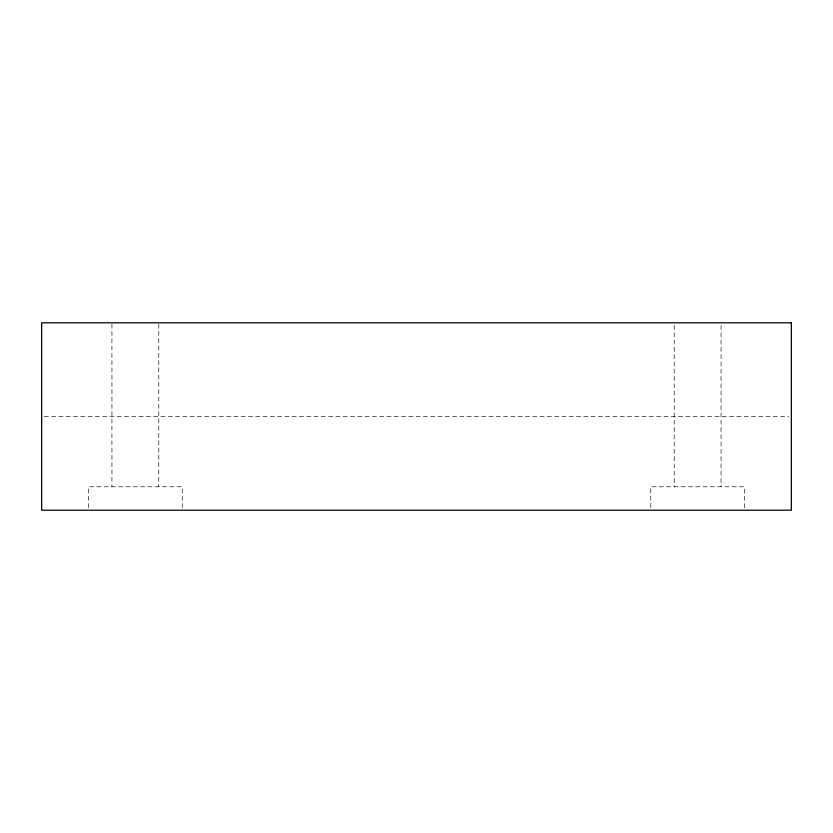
<?xml version="1.0" encoding="UTF-8"?>
<svg xmlns="http://www.w3.org/2000/svg" width="833" height="833" viewBox="0 0 833 833"><rect width="100%" height="100%" fill="white"/><g stroke="black" fill="none" stroke-linecap="round" stroke-linejoin="round"><path stroke-width="0.62" stroke-dasharray="4.17 3.12" d="M44.253 416.5L788.747 416.5M744.494 507.745L744.494 486.784L650.781 486.784L650.781 507.609M721.066 325.37L721.066 486.784M674.209 325.37L674.209 486.784M182.219 507.609L182.219 486.784L88.506 486.784L88.506 507.609M158.791 324.079L158.791 486.784M111.934 324.089L111.934 486.784"/><path stroke-width="1.25" d="M791.35 322.788L41.65 322.788L41.65 510.212L791.35 510.212L791.35 322.788"/></g></svg>
